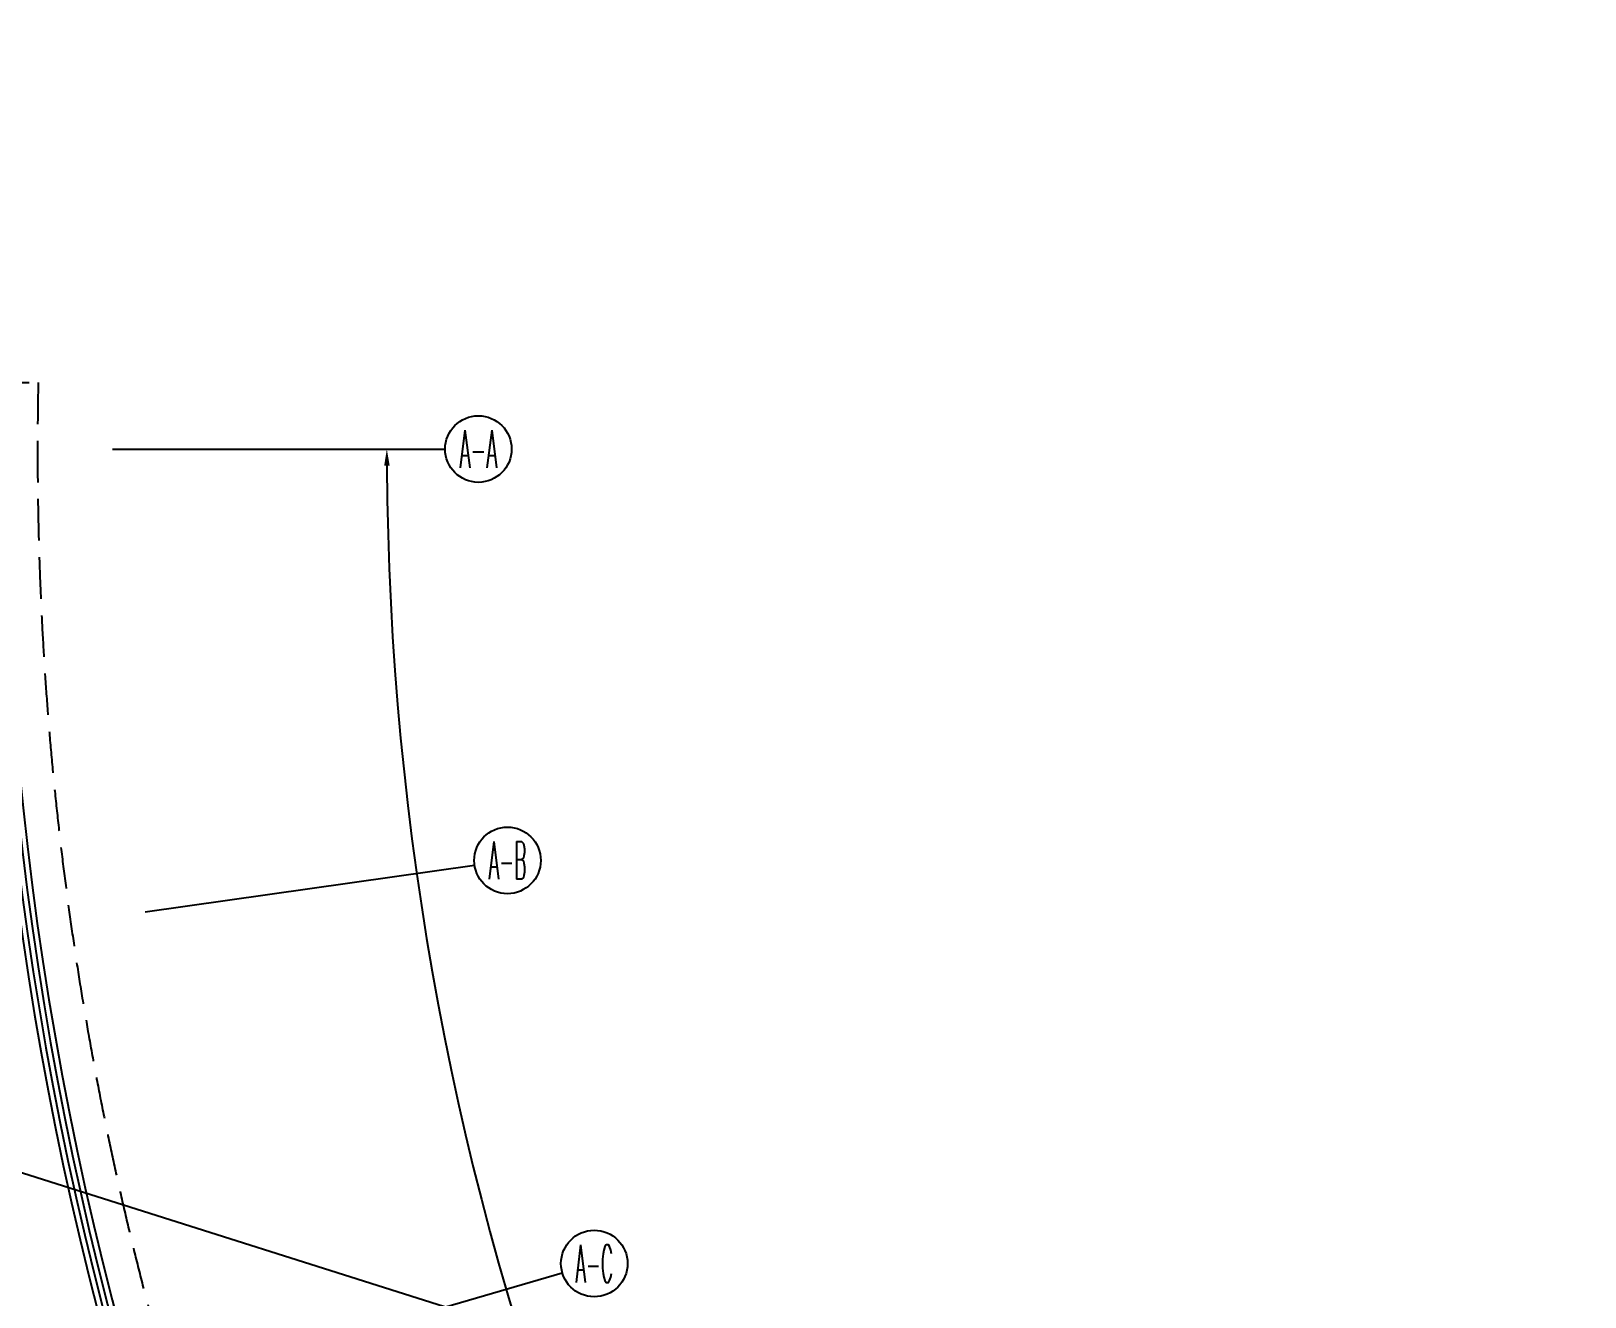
# Model space of a CAD drawing. Extents: x 13680 to 1640314, y -473492 to 65390.
# Drawn here: x 1433548 to 1452231, y -397677 to -382457 of the extents above; entities that cross this region are included whole.
import ezdxf
from ezdxf.enums import TextEntityAlignment as Align

# ---------------------------------------------------------------- set-up
doc = ezdxf.new("R2010")
doc.units = 0
doc.header["$LTSCALE"] = 1000
doc.header["$MEASUREMENT"] = 0
doc.linetypes.add('DASH', pattern=[0.35, 0.25, -0.1])
for name, color, linetype in [('AXIS', 1, 'Continuous'), ('AXIS_TEXT', 7, 'Continuous'), ('LINE', 123, 'Continuous'), ('WALL', 255, 'Continuous'), ('WINDOW', 2, 'Continuous'), ('WIRE-照明', 120, 'Continuous')]:
    doc.layers.add(name, color=color, linetype=linetype)
doc.styles.add('_HZTXT', font='txt.shx', dxfattribs={"width": 0.8, "bigfont": 'HZTXT.shx'})
doc.styles.add('_TCH_AXIS', font='COMPLEX', dxfattribs={"bigfont": 'GBCBIG'})
doc.styles.add('_TCH_DIM_T3', font='SIMPLEX', dxfattribs={"width": 0.705882, "bigfont": 'GBCBIG'})
doc.dimstyles.new('_TCH_ARROW&&100', dxfattribs={"dimtxt": 297.5, "dimasz": 200, "dimexe": 250, "dimexo": 300, "dimgap": 126.25, "dimtad": 1, "dimdec": 0, "dimzin": 0, "dimdsep": 46, "dimtxsty": '_TCH_DIM_T3', "dimcen": 0.09, "dimclrt": 7, "dimazin": 2, "dimtfac": 1, "dimtdec": 0, "dimtix": 1, "dimtmove": 2, "dimatfit": 3, "dimfxl": 1, "dimtolj": 1, "dimtzin": 0, "dimarcsym": 0})

# ---------------------------------------------------------------- blocks, each defined once
blk = doc.blocks.new('*D358')
at = {"layer": 'AXIS', "color": 0, "lineweight": -2, "transparency": 16777216}
for p, q in [((1497471, -403645), (1494221, -403645)), ((1545386, -459746), (1544877, -462956))]:
    blk.add_line(p, q, dxfattribs=at)
blk.add_arc((1554271, -403645), 59800, 180.19165, 260.80826, dxfattribs=at)
at = {"layer": 'AXIS', "color": 0, "transparency": 16777216}
for points in [[(1494438, -403845), (1494505, -403845), (1494471, -403645)], [(1544724, -462645), (1544714, -462710), (1544916, -462709)]]:
    blk.add_solid(points, dxfattribs=at)
at = {"layer": 'Defpoints', "color": 0, "transparency": 16777216}
for p in [(1497771, -403645), (1554271, -403645), (1500989, -430794), (1545433, -459450)]:
    blk.add_point(p, dxfattribs=at)
at = {"layer": 'AXIS', "color": 7, "transparency": 16777216, "insert": (1509008, -442304), "char_height": 297.5, "attachment_point": 5, "rotation": 310.5, "style": '_TCH_DIM_T3'}
blk.add_mtext('\\A1;81°', dxfattribs=at)
blk = doc.blocks.new('*D366')
at = {"layer": 'AXIS', "color": 0, "lineweight": -2, "transparency": 16777216}
for p, q in [((1515071, -403645), (1518321, -403645)), ((1548139, -442363), (1548647, -439153))]:
    blk.add_line(p, q, dxfattribs=at)
blk.add_arc((1554271, -403645), 36200, 180.3166, 260.6833, dxfattribs=at)
at = {"layer": 'AXIS', "color": 0, "transparency": 16777216}
for points in [[(1518039, -403845), (1518105, -403845), (1518071, -403645)], [(1548416, -439335), (1548406, -439401), (1548608, -439400)]]:
    blk.add_solid(points, dxfattribs=at)
at = {"layer": 'Defpoints', "color": 0, "transparency": 16777216}
for p in [(1514771, -403645), (1554271, -403645), (1522017, -420080), (1548092, -442659)]:
    blk.add_point(p, dxfattribs=at)
at = {"layer": 'AXIS', "color": 7, "transparency": 16777216, "insert": (1526954, -426977), "char_height": 297.5, "attachment_point": 5, "rotation": 310.5, "style": '_TCH_DIM_T3'}
blk.add_mtext('\\A1;81°', dxfattribs=at)
blk = doc.blocks.new('4FX')
at = {"layer": 'AXIS'}
for p, q in [((1514771.3, -403645.3), (1518771.3, -403645.3)), ((1515165.4, -409210.9), (1519125.5, -408647.3)), ((1516339.7, -414665.5), (1520180.9, -413549.5))]:
    blk.add_line(p, q, dxfattribs=at)
for centre in [(1519171.3, -403645.3), (1519521.5, -408590.9), (1520565, -413437.9)]:
    blk.add_circle(centre, 400, dxfattribs=at)
at = {"layer": 'LINE', "linetype": 'DASH', "ltscale": 2}
blk.add_line((1510471.3, -402845.3), (1513879.2, -402845.3), dxfattribs=at)
at = {"layer": 'LINE', "color": 8, "linetype": 'DASH', "ltscale": 2}
blk.add_arc((1554271.3, -403645.3), 55400, 179.17262, 261.82632, dxfattribs=at)
at = {"layer": 'LINE', "linetype": 'DASH', "ltscale": 2}
blk.add_arc((1554271.3, -403645.3), 40400, 178.86539, 262.13356, dxfattribs=at)
at = {"layer": 'WINDOW'}
for radius, start, end in [(40867, 179.53315, 261.46579), (40800, 179.43829, 261.56064), (54800, 179.79091, 261.20908), (41000, 179.72053, 261.27841), (40933, 179.62629, 261.37265)]:
    blk.add_arc((1554271.3, -403645.3), radius, start, end, dxfattribs=at)
at = {"layer": 'AXIS_TEXT', "style": '_TCH_AXIS'}
for s, width, p, p2 in [('A-A', 0.323077, (1518945, -403871.6), (1519397.6, -403871.6)), ('A-B', 0.328125, (1519295.2, -408817.2), (1519747.7, -408817.2)), ('A-C', 0.33871, (1520338.7, -413664.2), (1520791.3, -413664.2))]:
    blk.add_text(s, height=452.55, dxfattribs=dict(at, width=width)).set_placement(p, p2, align=Align.FIT)
at = {"layer": 'WALL', "color": 2, "style": '_HZTXT', "width": 0.8, "flags": 8}
blk.add_attdef('北', text='', height=500, rotation=8, dxfattribs=at).set_placement((1496404.1, -399276.5), align=Align.MIDDLE)
at = {"layer": 'AXIS'}
for base, p1, p2, picture, middle in [((1500989.1, -430793.9), (1497771.3, -403645.3), (1545432.6, -459449.7), '*D358', (1509008.1, -442303.7)), ((1522016.9, -420079.8), (1514771.3, -403645.3), (1548092.1, -442659), '*D366', (1526953.7, -426976.7))]:
    dim = blk.add_angular_dim_3p(base=base, center=(1554271.3, -403645.3), p1=p1, p2=p2, dimstyle='_TCH_ARROW&&100', dxfattribs=at)
    dim.commit()
    dim.dimension.update_dxf_attribs({"geometry": picture, "text_midpoint": middle})

msp = doc.modelspace()

# ---------------------------------------------------------------- linework, layer by layer
at = {"layer": 'WIRE-照明'}
msp.add_line((1481644.048, -411430.993), (1390016.454, -382457.261), dxfattribs=at)

# ---------------------------------------------------------------- block references
msp.add_blockref('4FX', (-80245.639, 16162.546))

doc.saveas('drawing.dxf')
